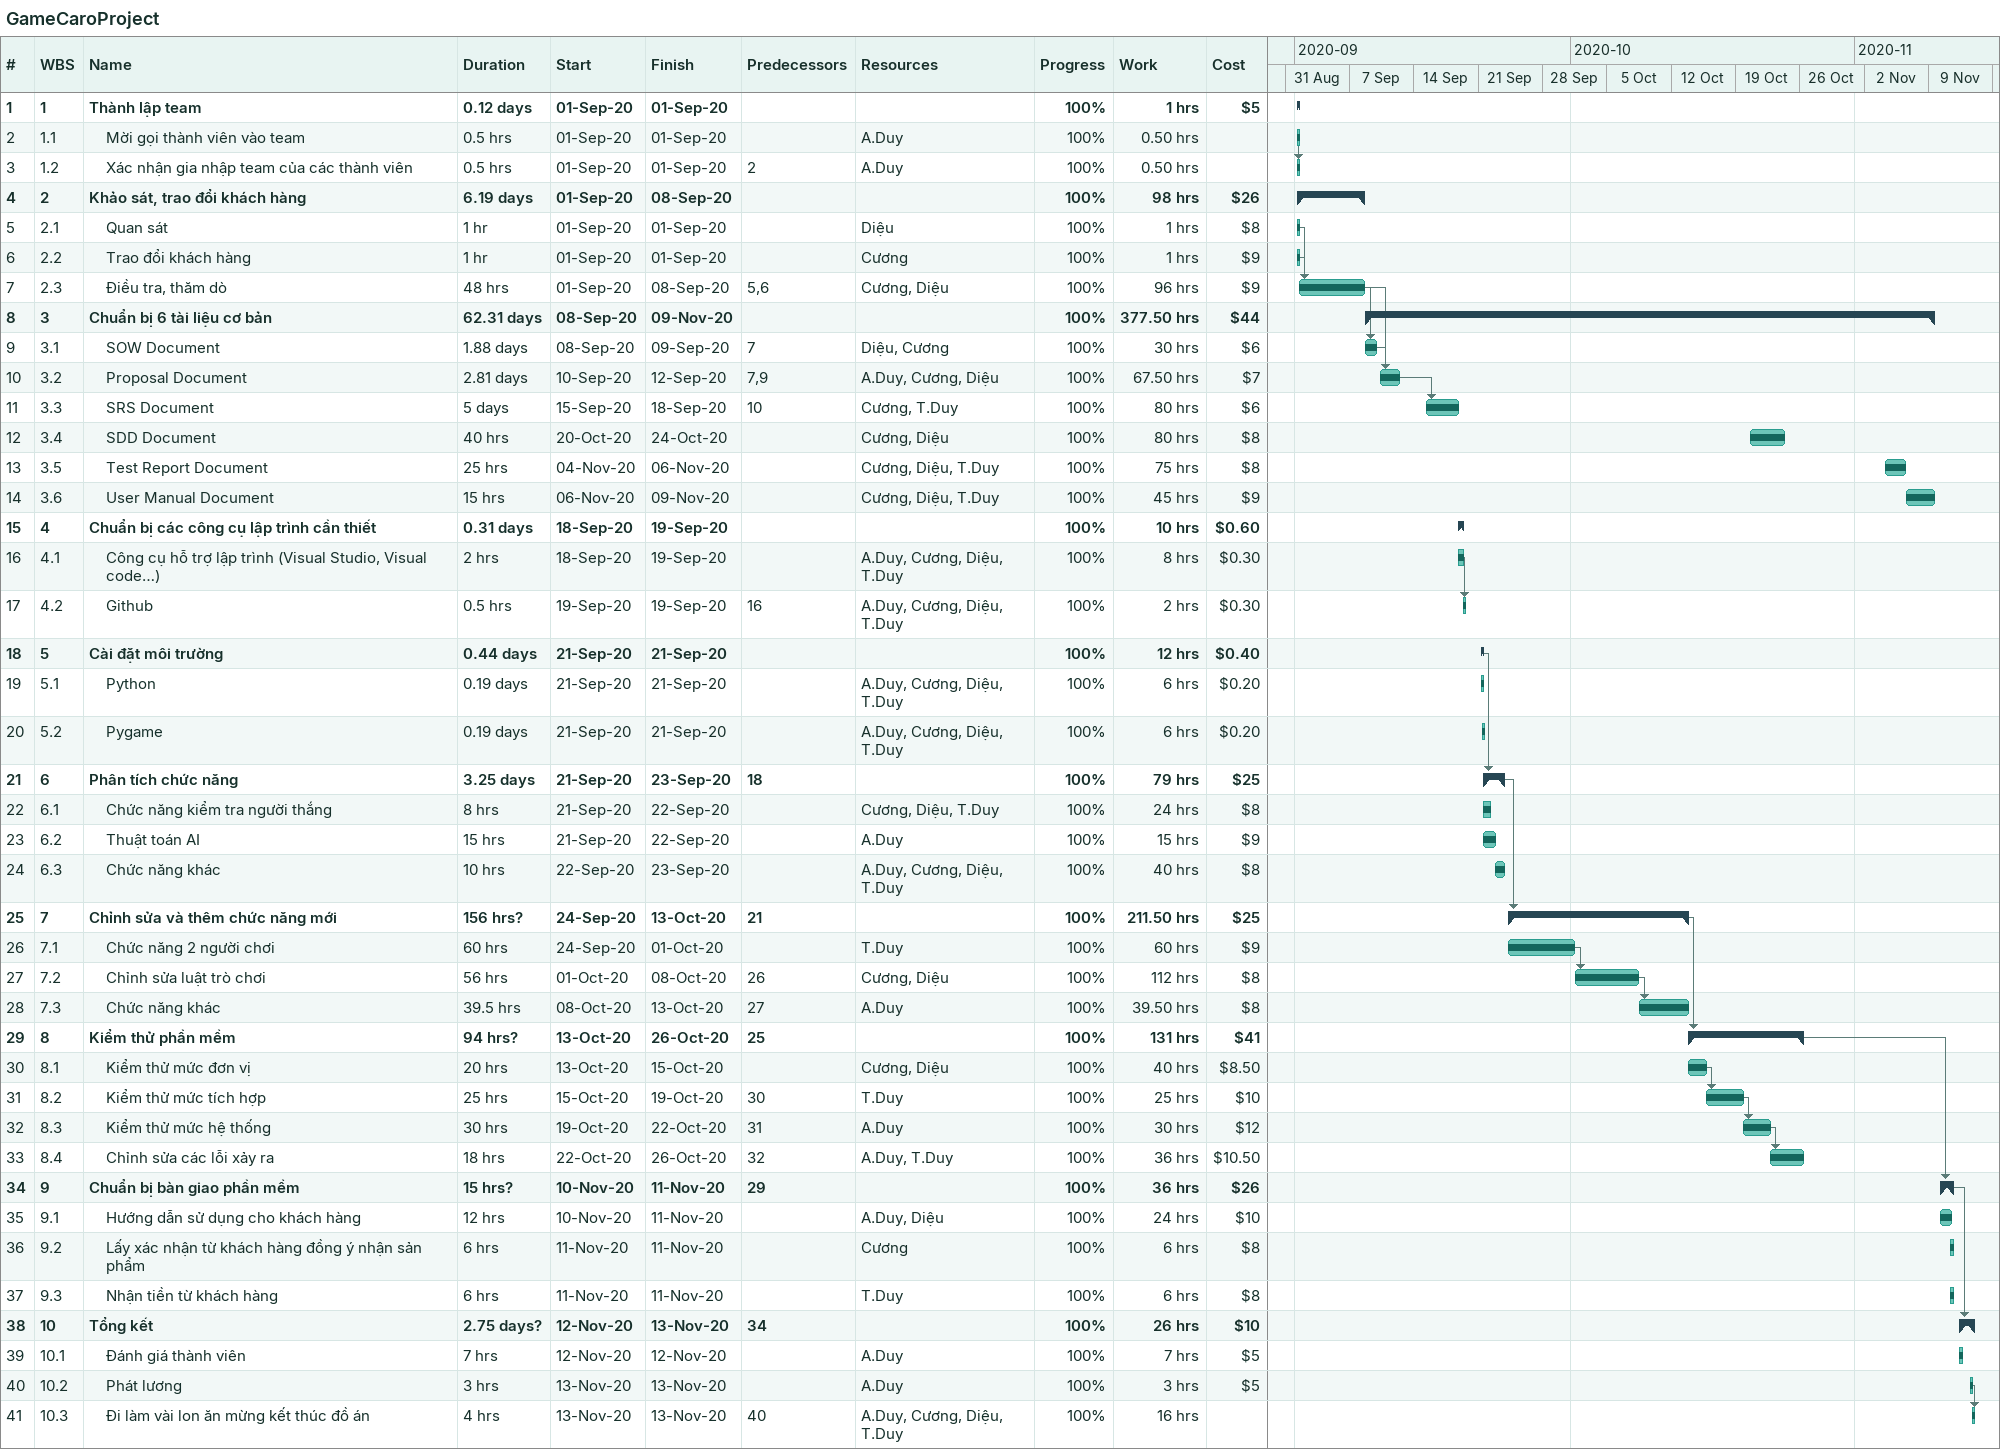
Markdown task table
GameCaroProject

| ID | WBS | Task | Duration | Start | Finish | Predecessors | Resources | % complete | Work (h) | Cost ($) |
|---|---|---|---|---|---|---|---|---|---|---|
| 1 | 1 | **Thành lập team** | 0.12d | 2020-09-01 | 2020-09-01 |  |  | 100 | 1 | 5 |
| 2 | 1.1 | Mời gọi thành viên vào team | 0.5h | 2020-09-01 | 2020-09-01 |  | A.Duy | 100 | 0.50 |  |
| 3 | 1.2 | Xác nhận gia nhập team của các thành viên | 0.5h | 2020-09-01 | 2020-09-01 | 2 | A.Duy | 100 | 0.50 |  |
| 4 | 2 | **Khảo sát, trao đổi khách hàng** | 6.19d | 2020-09-01 | 2020-09-08 |  |  | 100 | 98 | 26 |
| 5 | 2.1 | Quan sát | 1h | 2020-09-01 | 2020-09-01 |  | Diệu | 100 | 1 | 8 |
| 6 | 2.2 | Trao đổi khách hàng | 1h | 2020-09-01 | 2020-09-01 |  | Cương | 100 | 1 | 9 |
| 7 | 2.3 | Điều tra, thăm dò | 48h | 2020-09-01 | 2020-09-08 | 5, 6 | Cương, Diệu | 100 | 96 | 9 |
| 8 | 3 | **Chuẩn bị 6 tài liệu cơ bản** | 62.31d | 2020-09-08 | 2020-11-09 |  |  | 100 | 377.50 | 44 |
| 9 | 3.1 | SOW Document | 1.88d | 2020-09-08 | 2020-09-09 | 7 | Diệu, Cương | 100 | 30 | 6 |
| 10 | 3.2 | Proposal Document | 2.81d | 2020-09-10 | 2020-09-12 | 7, 9 | A.Duy, Cương, Diệu | 100 | 67.50 | 7 |
| 11 | 3.3 | SRS Document | 5d | 2020-09-15 | 2020-09-18 | 10 | Cương, T.Duy | 100 | 80 | 6 |
| 12 | 3.4 | SDD Document | 40h | 2020-10-20 | 2020-10-24 |  | Cương, Diệu | 100 | 80 | 8 |
| 13 | 3.5 | Test Report Document | 25h | 2020-11-04 | 2020-11-06 |  | Cương, Diệu, T.Duy | 100 | 75 | 8 |
| 14 | 3.6 | User Manual Document | 15h | 2020-11-06 | 2020-11-09 |  | Cương, Diệu, T.Duy | 100 | 45 | 9 |
| 15 | 4 | **Chuẩn bị các công cụ lập trình cần thiết** | 0.31d | 2020-09-18 | 2020-09-19 |  |  | 100 | 10 | 0.60 |
| 16 | 4.1 | Công cụ hỗ trợ lập trình (Visual Studio, Visual code…) | 2h | 2020-09-18 | 2020-09-19 |  | A.Duy, Cương, Diệu, T.Duy | 100 | 8 | 0.30 |
| 17 | 4.2 | Github | 0.5h | 2020-09-19 | 2020-09-19 | 16 | A.Duy, Cương, Diệu, T.Duy | 100 | 2 | 0.30 |
| 18 | 5 | **Cài đặt môi trường** | 0.44d | 2020-09-21 | 2020-09-21 |  |  | 100 | 12 | 0.40 |
| 19 | 5.1 | Python | 0.19d | 2020-09-21 | 2020-09-21 |  | A.Duy, Cương, Diệu, T.Duy | 100 | 6 | 0.20 |
| 20 | 5.2 | Pygame | 0.19d | 2020-09-21 | 2020-09-21 |  | A.Duy, Cương, Diệu, T.Duy | 100 | 6 | 0.20 |
| 21 | 6 | **Phân tích chức năng** | 3.25d | 2020-09-21 | 2020-09-23 | 18 |  | 100 | 79 | 25 |
| 22 | 6.1 | Chức năng kiểm tra người thắng | 8h | 2020-09-21 | 2020-09-22 |  | Cương, Diệu, T.Duy | 100 | 24 | 8 |
| 23 | 6.2 | Thuật toán AI | 15h | 2020-09-21 | 2020-09-22 |  | A.Duy | 100 | 15 | 9 |
| 24 | 6.3 | Chức năng khác | 10h | 2020-09-22 | 2020-09-23 |  | A.Duy, Cương, Diệu, T.Duy | 100 | 40 | 8 |
| 25 | 7 | **Chỉnh sửa và thêm chức năng mới** | 156h? | 2020-09-24 | 2020-10-13 | 21 |  | 100 | 211.50 | 25 |
| 26 | 7.1 | Chức năng 2 người chơi | 60h | 2020-09-24 | 2020-10-01 |  | T.Duy | 100 | 60 | 9 |
| 27 | 7.2 | Chỉnh sửa luật trò chơi | 56h | 2020-10-01 | 2020-10-08 | 26 | Cương, Diệu | 100 | 112 | 8 |
| 28 | 7.3 | Chức năng khác | 39.5h | 2020-10-08 | 2020-10-13 | 27 | A.Duy | 100 | 39.50 | 8 |
| 29 | 8 | **Kiểm thử phần mềm** | 94h? | 2020-10-13 | 2020-10-26 | 25 |  | 100 | 131 | 41 |
| 30 | 8.1 | Kiểm thử mức đơn vị | 20h | 2020-10-13 | 2020-10-15 |  | Cương, Diệu | 100 | 40 | 8.50 |
| 31 | 8.2 | Kiểm thử mức tích hợp | 25h | 2020-10-15 | 2020-10-19 | 30 | T.Duy | 100 | 25 | 10 |
| 32 | 8.3 | Kiểm thử mức hệ thống | 30h | 2020-10-19 | 2020-10-22 | 31 | A.Duy | 100 | 30 | 12 |
| 33 | 8.4 | Chỉnh sửa các lỗi xảy ra | 18h | 2020-10-22 | 2020-10-26 | 32 | A.Duy, T.Duy | 100 | 36 | 10.50 |
| 34 | 9 | **Chuẩn bị bàn giao phần mềm** | 15h? | 2020-11-10 | 2020-11-11 | 29 |  | 100 | 36 | 26 |
| 35 | 9.1 | Hướng dẫn sử dụng cho khách hàng | 12h | 2020-11-10 | 2020-11-11 |  | A.Duy, Diệu | 100 | 24 | 10 |
| 36 | 9.2 | Lấy xác nhận từ khách hàng đồng ý nhận sản phẩm | 6h | 2020-11-11 | 2020-11-11 |  | Cương | 100 | 6 | 8 |
| 37 | 9.3 | Nhận tiền từ khách hàng | 6h | 2020-11-11 | 2020-11-11 |  | T.Duy | 100 | 6 | 8 |
| 38 | 10 | **Tổng kết** | 2.75d? | 2020-11-12 | 2020-11-13 | 34 |  | 100 | 26 | 10 |
| 39 | 10.1 | Đánh giá thành viên | 7h | 2020-11-12 | 2020-11-12 |  | A.Duy | 100 | 7 | 5 |
| 40 | 10.2 | Phát lương | 3h | 2020-11-13 | 2020-11-13 |  | A.Duy | 100 | 3 | 5 |
| 41 | 10.3 | Đi làm vài lon ăn mừng kết thúc đồ án | 4h | 2020-11-13 | 2020-11-13 | 40 | A.Duy, Cương, Diệu, T.Duy | 100 | 16 |  |
